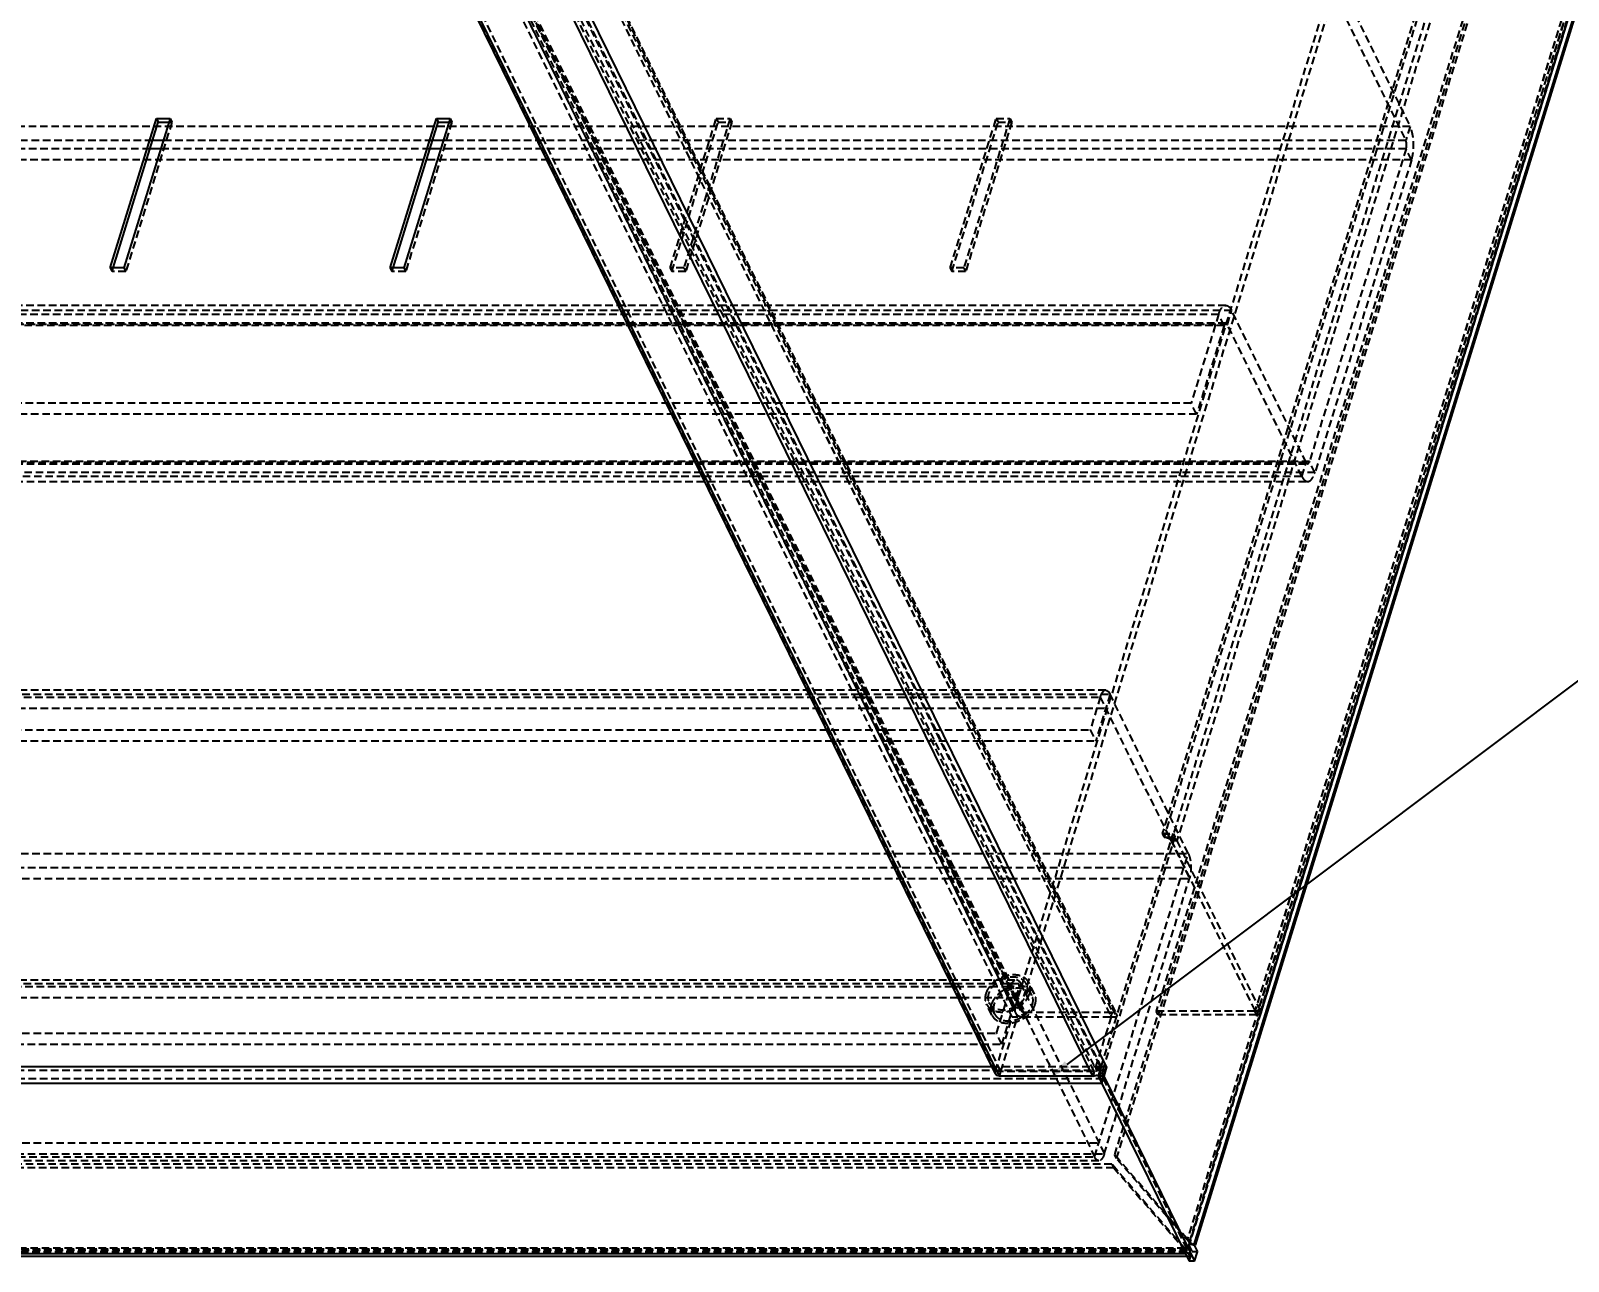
# Model space of a CAD drawing. Header units: millimetres. Extents: x 13106 to 40242, y 18888 to 28426.
# Drawn here: x 22815.9 to 23073.8, y 26783.6 to 26990.2 of the extents above; entities that cross this region are included whole.
import ezdxf
from ezdxf import colors
from ezdxf.entities.mleader import LeaderData, LeaderLine
from ezdxf.math import Vec2, Vec3

# ---------------------------------------------------------------- set-up
doc = ezdxf.new("R2010")
doc.units = ezdxf.units.MM
doc.linetypes.add('HIDDEN', pattern=[1.905, 1.27, -0.635])
doc.layers.add('02___PRT_ALL_AXES', color=7, linetype='Continuous')
doc.layers.add('DEFAULT_2', color=8, linetype='HIDDEN')

msp = doc.modelspace()

# ---------------------------------------------------------------- linework, layer by layer
at = {"color": 3, "linetype": 'Continuous'}
for p, q in [((22977.751, 26815.079), (22816.079, 27144.532)), ((22978.423, 26814.728), (22816.751, 27144.181)), ((22994.058, 26814.728), (22832.386, 27144.181)), ((22996.384, 26816.294), (22834.712, 27145.748)), ((23112.21, 27113.888), (23011.026, 26786.457)), ((23112.126, 27112.803), (23011.248, 26786.36)), ((22829.206, 26950.4), (22836.952, 26975.466)), ((22839.255, 26975.466), (22831.509, 26950.4)), ((22836.952, 26975.466), (22839.255, 26975.466)), ((22876.18, 26950.4), (22883.926, 26975.466)), ((22886.229, 26975.466), (22878.483, 26950.4)), ((22883.926, 26975.466), (22886.229, 26975.466)), ((22831.509, 26950.4), (22829.206, 26950.4)), ((22878.483, 26950.4), (22876.18, 26950.4)), ((22977.155, 26816.294), (22600.328, 26816.294)), ((22996.384, 26816.294), (22995.9, 26814.728)), ((22995.589, 26813.484), (22582.954, 26813.484)), ((22994.058, 26814.728), (22978.423, 26814.728)), ((22995.589, 26813.484), (23009.621, 26784.89)), ((22995.9, 26814.728), (23011.152, 26783.647)), ((23009.621, 26784.89), (22596.986, 26784.89)), ((23011.026, 26786.457), (23011.637, 26785.214)), ((23011.152, 26783.647), (23011.637, 26785.214)), ((23009.834, 26784.457), (22597.47, 26784.457))]:
    msp.add_line(p, q, dxfattribs=at)
at = {"color": 7, "linetype": 'Continuous'}
for p, q in [((22829.703, 26950.4), (22837.257, 26974.845)), ((22836.952, 26975.466), (22837.257, 26974.845)), ((22837.257, 26974.845), (22839.063, 26974.845)), ((22876.677, 26950.4), (22884.231, 26974.845)), ((22883.926, 26975.466), (22884.231, 26974.845)), ((22884.231, 26974.845), (22886.037, 26974.845)), ((22838.116, 26971.782), (22836.311, 26971.782)), ((22885.09, 26971.782), (22883.285, 26971.782)), ((22837.682, 26970.377), (22835.876, 26970.377)), ((22884.656, 26970.377), (22882.851, 26970.377)), ((22995.047, 26814.946), (22994.979, 26814.728)), ((22995.9, 26814.728), (22994.979, 26814.728)), ((22994.979, 26814.728), (22995.589, 26813.484)), ((23009.621, 26784.89), (23010.231, 26783.647)), ((23011.044, 26786.42), (23011.06, 26786.417)), ((23011.06, 26786.417), (23011.078, 26786.413)), ((23011.152, 26783.647), (23010.231, 26783.647))]:
    msp.add_line(p, q, dxfattribs=at)
at = {"color": 3, "linetype": 'Continuous'}
for centre, radius, start, end in [((22994.058, 26816.939), 2.212, 270.00908, 272.61019), ((22993.976, 26817.439), 2.72, 289.31377, 290.11292), ((22993.965, 26817.468), 2.751, 290.11648, 293.20105)]:
    msp.add_arc(centre, radius, start, end, dxfattribs=at)
for points, knots in [([(22996.384, 26816.294), (22996.294, 26816.001), (22995.917, 26815.439), (22995.363, 26815.074), (22995.049, 26814.94)], [0, 0, 0, 0, 0.4735304, 1, 1, 1, 1]), ([(22978.423, 26814.728), (22978.282, 26814.728), (22978.012, 26814.775), (22977.805, 26814.97), (22977.751, 26815.079)], [0, 0, 0, 0, 0.5363588, 1, 1, 1, 1]), ([(22994.876, 26814.872), (22994.817, 26814.851), (22994.584, 26814.779), (22994.34, 26814.738), (22994.159, 26814.73)], [0, 0, 0, 0, 0.2556831, 1, 1, 1, 1]), ([(23011.026, 26786.457), (23011.04, 26786.453), (23011.088, 26786.44), (23011.135, 26786.425), (23011.167, 26786.412)], [0, 0, 0, 0, 0.2917488, 1, 1, 1, 1]), ([(23011.248, 26786.36), (23011.246, 26786.355), (23011.224, 26786.351), (23011.191, 26786.355), (23011.132, 26786.367), (23011.088, 26786.38), (23011.062, 26786.388)], [0, 0, 0, 0, 0.0833077, 0.2734615, 0.579294, 1, 1, 1, 1]), ([(23011.167, 26786.412), (23011.189, 26786.403), (23011.212, 26786.392), (23011.25, 26786.369), (23011.248, 26786.36)], [0, 0, 0, 0, 0.7177589, 1, 1, 1, 1])]:
    msp.add_open_spline(points, degree=3, knots=knots, dxfattribs=at)
at = {"layer": '02___PRT_ALL_AXES', "color": 8, "linetype": 'HIDDEN'}
for p, q in [((22983.858, 26828.272), (22982.943, 26830.137)), ((22977.574, 26825.188), (22976.658, 26827.053))]:
    msp.add_line(p, q, dxfattribs=at)
for points, knots in [([(22982.943, 26830.137), (22982.824, 26830.379), (22982.456, 26830.83), (22981.651, 26831.241), (22980.681, 26831.382), (22979.636, 26831.253), (22978.609, 26830.868), (22977.439, 26830.101), (22976.772, 26829.227), (22976.577, 26828.595)], [0, 0, 0, 0, 0.1024543, 0.2131434, 0.3359286, 0.4695881, 0.609328, 0.7486574, 1, 1, 1, 1]), ([(22983.858, 26828.272), (22983.739, 26828.514), (22983.371, 26828.965), (22982.567, 26829.376), (22981.596, 26829.517), (22980.551, 26829.388), (22979.524, 26829.003), (22978.354, 26828.236), (22977.687, 26827.362), (22977.492, 26826.73)], [0, 0, 0, 0, 0.1024543, 0.2131434, 0.3359286, 0.4695881, 0.609328, 0.7486574, 1, 1, 1, 1]), ([(22983.024, 26828.595), (22983.104, 26828.854), (22983.184, 26829.384), (22983.054, 26829.909), (22982.943, 26830.137)], [0, 0, 0, 0, 0.5174075, 1, 1, 1, 1]), ([(22976.577, 26828.595), (22976.497, 26828.336), (22976.417, 26827.805), (22976.547, 26827.28), (22976.658, 26827.053)], [0, 0, 0, 0, 0.5174075, 1, 1, 1, 1]), ([(22976.658, 26827.053), (22976.777, 26826.811), (22977.145, 26826.36), (22977.95, 26825.949), (22978.92, 26825.808), (22979.965, 26825.937), (22980.993, 26826.322), (22982.162, 26827.089), (22982.829, 26827.963), (22983.024, 26828.595)], [0, 0, 0, 0, 0.1024543, 0.2131434, 0.3359286, 0.4695881, 0.609328, 0.7486574, 1, 1, 1, 1]), ([(22977.492, 26826.73), (22977.412, 26826.471), (22977.332, 26825.941), (22977.462, 26825.415), (22977.574, 26825.188)], [0, 0, 0, 0, 0.5174075, 1, 1, 1, 1]), ([(22977.574, 26825.188), (22977.692, 26824.946), (22978.06, 26824.495), (22978.865, 26824.084), (22979.835, 26823.943), (22980.88, 26824.072), (22981.908, 26824.457), (22983.077, 26825.224), (22983.744, 26826.098), (22983.939, 26826.73)], [0, 0, 0, 0, 0.1024543, 0.2131434, 0.3359286, 0.4695881, 0.609328, 0.7486574, 1, 1, 1, 1]), ([(22983.939, 26826.73), (22984.019, 26826.989), (22984.099, 26827.52), (22983.969, 26828.045), (22983.858, 26828.272)], [0, 0, 0, 0, 0.5174075, 1, 1, 1, 1])]:
    msp.add_open_spline(points, degree=3, knots=knots, dxfattribs=at)
at = {"layer": 'DEFAULT_2', "color": 8, "linetype": 'HIDDEN'}
for p, q in [((22980.553, 26824.676), (22818.881, 27154.129)), ((22819.975, 27154.453), (22981.037, 26826.242)), ((22820.92, 27154.012), (22981.982, 26825.802)), ((22821.251, 27153.73), (22981.959, 26826.242)), ((22820.022, 27153.571), (22981.084, 26825.361)), ((22821.575, 27153.669), (22982.638, 26825.459)), ((22836.056, 27152.886), (22997.118, 26824.676)), ((22836.066, 27152.88), (22997.129, 26824.663)), ((22836.298, 27153.669), (22997.36, 26825.459)), ((22836.964, 27153.321), (22998.026, 26825.111)), ((22836.988, 27152.873), (22998.05, 26824.663)), ((22977.727, 26815.53), (22816.055, 27144.984)), ((22978.649, 26815.519), (22816.977, 27144.973)), ((22978.648, 26815.53), (22816.981, 27144.974)), ((22978.665, 26815.511), (22816.993, 27144.964)), ((22981.474, 26824.676), (22824.3, 27144.964)), ((22825.221, 27144.964), (22982.395, 26824.676)), ((22994.3, 26815.511), (22832.628, 27144.964)), ((22833.408, 27144.269), (22994.47, 26816.059)), ((22833.791, 27145.748), (22995.768, 26815.673)), ((22834.329, 27144.269), (22995.391, 26816.059)), ((22981.037, 26826.242), (23078.348, 27141.14)), ((22981.959, 26826.242), (23079.269, 27141.14)), ((23111.289, 27113.888), (23010.105, 26786.457)), ((23111.171, 27113.099), (23010.292, 26786.655)), ((23110.189, 27111.699), (23009.974, 26787.402)), ((23110.494, 27111.078), (23010.279, 26786.78)), ((23082.46, 27103.775), (23005.725, 26855.461)), ((23082.765, 27103.154), (23006.03, 26854.839)), ((23083.991, 27102.532), (23007.256, 26854.217)), ((23084.912, 27102.532), (23008.177, 26854.217)), ((22998.057, 26800.88), (23089.558, 27096.978)), ((23081.444, 27073.938), (23004.709, 26825.623)), ((23098, 27073.938), (23021.265, 26825.623)), ((23098.015, 27073.953), (23021.281, 26825.631)), ((23098.936, 27073.953), (23022.201, 26825.639)), ((23081.749, 27073.316), (23005.014, 26825.002)), ((23098.305, 27073.316), (23021.57, 26825.002)), ((23098.971, 27073.651), (23022.236, 26825.336)), ((23034.798, 26999.618), (23047.304, 26974.132)), ((23034.071, 26997.268), (23046.578, 26971.782)), ((23047.304, 26974.132), (22674.275, 26974.132)), ((22839.56, 26974.845), (22831.814, 26949.778)), ((22839.063, 26974.845), (22839.56, 26974.845)), ((22839.255, 26975.466), (22839.56, 26974.845)), ((22886.534, 26974.845), (22878.788, 26949.778)), ((22886.037, 26974.845), (22886.534, 26974.845)), ((22886.229, 26975.466), (22886.534, 26974.845)), ((22923.154, 26950.4), (22930.9, 26975.466)), ((22923.459, 26949.778), (22931.205, 26974.845)), ((22933.203, 26975.466), (22925.457, 26950.4)), ((22933.508, 26974.845), (22925.762, 26949.778)), ((22930.9, 26975.466), (22933.203, 26975.466)), ((22930.9, 26975.466), (22931.205, 26974.845)), ((22931.205, 26974.845), (22933.508, 26974.845)), ((22933.203, 26975.466), (22933.508, 26974.845)), ((22970.128, 26950.4), (22977.874, 26975.466)), ((22970.433, 26949.778), (22978.179, 26974.845)), ((22980.177, 26975.466), (22972.431, 26950.4)), ((22980.482, 26974.845), (22972.736, 26949.778)), ((22977.874, 26975.466), (22980.177, 26975.466)), ((22977.874, 26975.466), (22978.179, 26974.845)), ((22978.179, 26974.845), (22980.482, 26974.845)), ((22980.177, 26975.466), (22980.482, 26974.845)), ((23047.304, 26974.132), (23046.578, 26971.782)), ((22836.311, 26971.782), (22791.142, 26971.782)), ((22883.285, 26971.782), (22838.116, 26971.782)), ((23046.578, 26971.782), (22885.09, 26971.782)), ((23047.556, 26968.512), (22674.527, 26968.512)), ((22835.876, 26970.377), (22790.708, 26970.377)), ((22882.851, 26970.377), (22837.682, 26970.377)), ((23046.641, 26970.377), (22884.656, 26970.377)), ((23046.641, 26970.377), (23030.423, 26917.894)), ((23047.556, 26968.512), (23031.338, 26916.029)), ((23047.556, 26968.512), (23046.641, 26970.377)), ((22829.206, 26950.4), (22829.511, 26949.778)), ((22829.511, 26949.778), (22829.703, 26950.4)), ((22831.509, 26950.4), (22831.814, 26949.778)), ((22876.18, 26950.4), (22876.485, 26949.778)), ((22876.485, 26949.778), (22876.677, 26950.4)), ((22878.483, 26950.4), (22878.788, 26949.778)), ((22925.457, 26950.4), (22923.154, 26950.4)), ((22923.154, 26950.4), (22923.459, 26949.778)), ((22925.457, 26950.4), (22925.762, 26949.778)), ((22972.431, 26950.4), (22970.128, 26950.4)), ((22970.128, 26950.4), (22970.433, 26949.778)), ((22972.431, 26950.4), (22972.736, 26949.778)), ((22831.814, 26949.778), (22829.511, 26949.778)), ((22878.788, 26949.778), (22876.485, 26949.778)), ((22925.762, 26949.778), (22923.459, 26949.778)), ((22972.736, 26949.778), (22970.433, 26949.778)), ((23015.18, 26942.572), (22642.151, 26942.572)), ((23016.401, 26944.085), (22643.371, 26944.085)), ((23017.369, 26943.218), (22644.339, 26943.218)), ((23015.18, 26942.572), (23010.581, 26927.688)), ((23016.096, 26940.707), (23015.18, 26942.572)), ((23016.643, 26940.868), (23017.369, 26943.218)), ((23029.876, 26917.732), (23017.369, 26943.218)), ((23016.096, 26940.707), (22643.066, 26940.707)), ((23016.401, 26941.085), (22643.371, 26941.085)), ((23016.643, 26940.868), (22643.613, 26940.868)), ((23016.096, 26940.707), (23011.496, 26925.824)), ((23029.149, 26915.382), (23016.643, 26940.868)), ((23010.581, 26927.688), (22637.551, 26927.688)), ((23011.496, 26925.824), (23010.581, 26927.688)), ((23011.496, 26925.824), (22638.467, 26925.824)), ((23029.876, 26917.732), (22656.846, 26917.732)), ((22657.088, 26917.516), (23030.118, 26917.516)), ((23030.423, 26917.894), (22657.393, 26917.894)), ((23029.149, 26915.382), (23029.876, 26917.732)), ((23031.338, 26916.029), (23030.423, 26917.894)), ((23029.149, 26915.382), (22656.12, 26915.382)), ((22657.088, 26914.516), (23030.118, 26914.516)), ((23031.338, 26916.029), (22658.308, 26916.029)), ((22622.301, 26878.339), (22995.331, 26878.339)), ((22996.246, 26879.474), (22623.216, 26879.474)), ((22623.943, 26878.824), (22996.972, 26878.824)), ((22995.331, 26878.339), (22993.636, 26872.855)), ((22996.972, 26878.824), (22994.552, 26870.991)), ((22995.331, 26878.339), (23010.278, 26847.88)), ((23010.089, 26852.095), (22996.972, 26878.824)), ((22623.216, 26876.474), (22996.246, 26876.474)), ((22620.607, 26872.855), (22993.636, 26872.855)), ((22993.636, 26872.855), (22994.552, 26870.991)), ((22621.522, 26870.991), (22994.552, 26870.991)), ((22995.463, 26816.294), (23007.567, 26855.461)), ((22995.768, 26815.673), (23007.872, 26854.839)), ((23005.725, 26855.461), (23007.567, 26855.461)), ((23005.725, 26855.461), (23006.03, 26854.839)), ((23006.03, 26854.839), (23007.872, 26854.839)), ((23007.567, 26855.461), (23007.872, 26854.839)), ((22637.059, 26852.095), (23010.089, 26852.095)), ((22994.355, 26801.178), (23010.089, 26852.095)), ((23008.141, 26854.285), (23007.238, 26854.251)), ((23008.177, 26854.217), (23007.256, 26854.217)), ((23007.256, 26854.217), (23021.28, 26825.639)), ((23008.177, 26854.217), (23022.201, 26825.639)), ((22636.333, 26849.745), (23009.363, 26849.745)), ((22637.248, 26847.88), (23010.278, 26847.88)), ((22995.996, 26801.664), (23010.278, 26847.88)), ((22607.293, 26829.773), (22980.323, 26829.773)), ((22608.208, 26830.908), (22981.238, 26830.908)), ((22608.934, 26830.258), (22981.964, 26830.258)), ((22977.902, 26821.939), (22980.323, 26829.773)), ((22981.238, 26827.908), (22980.323, 26829.773)), ((22981.238, 26827.908), (22981.964, 26830.258)), ((22981.964, 26830.258), (22995.996, 26801.664)), ((22984.307, 26828.492), (22983.391, 26830.357)), ((22608.208, 26827.908), (22981.238, 26827.908)), ((22977.125, 26824.968), (22976.21, 26826.833)), ((22978.817, 26820.074), (22981.238, 26827.908)), ((22981.037, 26826.242), (22981.959, 26826.242)), ((22981.238, 26827.908), (22994.355, 26801.178)), ((22977.727, 26815.53), (22980.553, 26824.676)), ((22978.648, 26815.53), (22981.474, 26824.676)), ((22980.553, 26824.676), (22981.474, 26824.676)), ((22982.395, 26824.676), (22982.638, 26825.459)), ((22982.395, 26824.676), (22997.118, 26824.676)), ((22982.638, 26825.459), (22997.36, 26825.459)), ((22997.129, 26824.663), (22994.47, 26816.059)), ((22997.118, 26824.676), (22997.36, 26825.459)), ((22997.129, 26824.663), (22998.05, 26824.663)), ((22997.752, 26801.502), (23005.014, 26825.002)), ((23021.265, 26825.623), (23004.709, 26825.623)), ((23005.014, 26825.002), (23004.709, 26825.623)), ((23021.57, 26825.002), (23005.014, 26825.002)), ((23021.57, 26825.002), (23021.265, 26825.623)), ((23022.201, 26825.639), (23021.28, 26825.639)), ((22604.872, 26821.939), (22977.902, 26821.939)), ((22978.817, 26820.074), (22977.902, 26821.939)), ((22605.788, 26820.074), (22978.817, 26820.074)), ((22995.463, 26816.294), (22977.155, 26816.294)), ((22994.47, 26816.059), (22995.391, 26816.059)), ((22995.463, 26816.294), (22995.047, 26814.946)), ((22996.384, 26816.294), (22995.463, 26816.294)), ((22995.768, 26815.673), (22583.133, 26815.673)), ((22995.831, 26814.268), (22583.196, 26814.268)), ((22977.727, 26815.53), (22978.648, 26815.53)), ((22978.423, 26814.728), (22978.665, 26815.511)), ((22994.3, 26815.511), (22978.665, 26815.511)), ((22994.058, 26814.728), (22994.3, 26815.511)), ((22994.159, 26814.73), (22994.35, 26815.512)), ((22995.589, 26813.484), (22995.831, 26814.268)), ((22995.831, 26814.268), (23010.392, 26784.597)), ((22622.051, 26803.528), (22995.081, 26803.528)), ((22621.325, 26801.178), (22994.355, 26801.178)), ((22995.081, 26800.528), (22622.051, 26800.528)), ((22622.966, 26801.664), (22995.996, 26801.664)), ((23009.974, 26787.402), (22997.752, 26801.502)), ((22998.057, 26800.88), (22997.752, 26801.502)), ((23010.279, 26786.78), (22998.057, 26800.88)), ((22997.267, 26799.935), (22619.632, 26799.935)), ((22997.573, 26799.314), (22619.938, 26799.314)), ((23009.489, 26785.835), (22997.267, 26799.935)), ((22997.267, 26799.935), (22997.573, 26799.314)), ((22997.573, 26799.314), (23009.794, 26785.214)), ((23010.279, 26786.78), (23009.974, 26787.402)), ((23009.984, 26787.384), (23009.974, 26787.402)), ((23009.863, 26785.674), (22597.228, 26785.674)), ((23009.904, 26785.457), (22597.47, 26785.457)), ((23009.489, 26785.835), (22597.775, 26785.835)), ((23009.794, 26785.214), (22599.001, 26785.214)), ((23009.621, 26784.89), (23009.863, 26785.674)), ((23010.006, 26787.349), (23009.984, 26787.384)), ((23010.025, 26787.319), (23010.006, 26787.349)), ((23010.36, 26786.729), (23010.006, 26787.349)), ((23011.026, 26786.457), (23010.105, 26786.457)), ((23010.105, 26786.457), (23010.716, 26785.214)), ((23010.231, 26783.647), (23010.716, 26785.214)), ((23011.637, 26785.214), (23010.716, 26785.214)), ((23010.105, 26784.457), (23009.834, 26784.457))]:
    msp.add_line(p, q, dxfattribs=at)
for points in [[(23011.078, 26786.413), (23011.078, 26786.412), (23011.045, 26786.425), (23010.963, 26786.462), (23010.84, 26786.528), (23010.686, 26786.627), (23010.513, 26786.76), (23010.334, 26786.926), (23010.161, 26787.124), (23010.025, 26787.319)], [(23010.662, 26786.457), (23010.694, 26786.457), (23010.864, 26786.448), (23010.987, 26786.432), (23011.044, 26786.42)]]:
    msp.add_lwpolyline(points, dxfattribs=at)
for centre, radius, start, end in [((23006.71, 26853.949), 0.608, 26.16763, 29.76604), ((23007.085, 26853.681), 1.217, 26.16763, 29.76604), ((22994.3, 26816.617), 1.106, 270.00908, 272.61019), ((23012.842, 26790.723), 4.702, 236.96763, 237.22054), ((23012.829, 26790.703), 4.679, 237.22063, 237.36516), ((23012.798, 26790.654), 4.621, 237.36376, 238.15672), ((23011.904, 26788.889), 2.64, 246.74381, 248.27706), ((23011.731, 26788.45), 2.169, 248.24233, 250.64292), ((23011.57, 26787.995), 1.686, 250.66105, 252.4655)]:
    msp.add_arc(centre, radius, start, end, dxfattribs=at)
for major_axis, end_param in [((-0.735, 0.996), -2.5587283), ((-1.47, 1.992), -3.6059259)]:
    msp.add_ellipse((23009.184, 26786.457), major_axis=major_axis, ratio=0.1195161, start_param=-4.1295247, end_param=end_param, dxfattribs=at)
for points, knots in [([(23047.556, 26968.512), (23047.696, 26968.963), (23047.877, 26969.944), (23047.922, 26971.438), (23047.754, 26972.868), (23047.488, 26973.757), (23047.304, 26974.132)], [0, 0, 0, 0, 0.2474032, 0.5193384, 0.7809941, 1, 1, 1, 1]), ([(23046.641, 26970.377), (23046.714, 26970.613), (23046.745, 26970.993), (23046.691, 26971.466), (23046.624, 26971.688), (23046.578, 26971.782)], [0, 0, 0, 0, 0.5184846, 0.780605, 1, 1, 1, 1]), ([(23015.18, 26942.572), (23015.248, 26942.789), (23015.393, 26943.18), (23015.681, 26943.668), (23016.01, 26943.996), (23016.28, 26944.085), (23016.401, 26944.085)], [0, 0, 0, 0, 0.3326928, 0.6070931, 0.8236235, 1, 1, 1, 1]), ([(23016.401, 26944.085), (23016.489, 26944.085), (23016.68, 26944.041), (23016.938, 26943.859), (23017.175, 26943.578), (23017.306, 26943.347), (23017.369, 26943.218)], [0, 0, 0, 0, 0.1954528, 0.4178854, 0.6841352, 1, 1, 1, 1]), ([(23016.096, 26940.707), (23016.112, 26940.761), (23016.15, 26940.859), (23016.232, 26941.004), (23016.335, 26941.085), (23016.401, 26941.085)], [0, 0, 0, 0, 0.3358371, 0.6132414, 1, 1, 1, 1]), ([(23016.401, 26941.085), (23016.423, 26941.085), (23016.535, 26941.058), (23016.603, 26940.949), (23016.643, 26940.868)], [0, 0, 0, 0, 0.1980747, 1, 1, 1, 1]), ([(23029.876, 26917.732), (23029.891, 26917.7), (23029.943, 26917.606), (23030.043, 26917.516), (23030.118, 26917.516)], [0, 0, 0, 0, 0.3232615, 1, 1, 1, 1]), ([(23030.118, 26917.516), (23030.183, 26917.516), (23030.287, 26917.597), (23030.368, 26917.742), (23030.406, 26917.84), (23030.423, 26917.894)], [0, 0, 0, 0, 0.3868705, 0.6639992, 1, 1, 1, 1]), ([(23029.149, 26915.382), (23029.212, 26915.254), (23029.344, 26915.023), (23029.58, 26914.742), (23029.838, 26914.56), (23030.029, 26914.516), (23030.118, 26914.516)], [0, 0, 0, 0, 0.3158648, 0.5821146, 0.8045472, 1, 1, 1, 1]), ([(23030.118, 26914.516), (23030.238, 26914.516), (23030.508, 26914.605), (23030.838, 26914.933), (23031.125, 26915.421), (23031.271, 26915.812), (23031.338, 26916.029)], [0, 0, 0, 0, 0.1763765, 0.3929069, 0.6673072, 1, 1, 1, 1]), ([(22995.331, 26878.339), (22995.381, 26878.502), (22995.491, 26878.795), (22995.706, 26879.161), (22995.953, 26879.407), (22996.156, 26879.474), (22996.246, 26879.474)], [0, 0, 0, 0, 0.3326352, 0.6071132, 0.8236103, 1, 1, 1, 1]), ([(22996.246, 26879.474), (22996.312, 26879.474), (22996.456, 26879.441), (22996.649, 26879.305), (22996.827, 26879.093), (22996.925, 26878.92), (22996.972, 26878.824)], [0, 0, 0, 0, 0.1954233, 0.4178589, 0.6842395, 1, 1, 1, 1]), ([(23005.725, 26855.461), (23005.968, 26855.461), (23006.463, 26855.396), (23007.155, 26855.151), (23007.741, 26854.786), (23008.042, 26854.458), (23008.141, 26854.285)], [0, 0, 0, 0, 0.2622127, 0.5322652, 0.7848049, 1, 1, 1, 1]), ([(23006.03, 26854.839), (23006.275, 26854.839), (23006.643, 26854.747), (23007.038, 26854.502), (23007.188, 26854.338), (23007.238, 26854.251)], [0, 0, 0, 0, 0.5307444, 0.7841052, 1, 1, 1, 1]), ([(23010.089, 26852.095), (23010.227, 26851.813), (23010.426, 26851.147), (23010.552, 26850.074), (23010.518, 26848.954), (23010.383, 26848.218), (23010.278, 26847.88)], [0, 0, 0, 0, 0.2190181, 0.4806612, 0.7525838, 1, 1, 1, 1]), ([(22983.485, 26828.595), (22983.504, 26828.696), (22983.534, 26828.849), (22983.568, 26829.026), (22983.586, 26829.115), (22983.595, 26829.165), (22983.605, 26829.204), (22983.6, 26829.24), (22983.599, 26829.289), (22983.595, 26829.374), (22983.589, 26829.496), (22983.583, 26829.618), (22983.58, 26829.704), (22983.577, 26829.752), (22983.578, 26829.79), (22983.564, 26829.822), (22983.551, 26829.868), (22983.526, 26829.946), (22983.491, 26830.059), (22983.455, 26830.171), (22983.43, 26830.25), (22983.415, 26830.295), (22983.408, 26830.33), (22983.385, 26830.359), (22983.36, 26830.399), (22983.313, 26830.469), (22983.248, 26830.57), (22983.182, 26830.67), (22983.137, 26830.74), (22983.109, 26830.78), (22983.093, 26830.812), (22983.063, 26830.834), (22983.027, 26830.867), (22982.963, 26830.923), (22982.873, 26831.005), (22982.782, 26831.085), (22982.719, 26831.142), (22982.681, 26831.174), (22982.657, 26831.2), (22982.62, 26831.216), (22982.576, 26831.241), (22982.496, 26831.283), (22982.383, 26831.343), (22982.269, 26831.403), (22982.19, 26831.446), (22982.144, 26831.469), (22982.112, 26831.49), (22982.07, 26831.498), (22982.018, 26831.514), (22981.926, 26831.54), (22981.794, 26831.577), (22981.662, 26831.614), (22981.57, 26831.641), (22981.517, 26831.655), (22981.479, 26831.668), (22981.433, 26831.67), (22981.375, 26831.676), (22981.271, 26831.684), (22981.123, 26831.697), (22980.976, 26831.711), (22980.857, 26831.719), (22980.77, 26831.733), (22980.677, 26831.72), (22980.555, 26831.711), (22980.402, 26831.698), (22980.249, 26831.687), (22980.126, 26831.675), (22980.035, 26831.673), (22979.942, 26831.645), (22979.818, 26831.618), (22979.663, 26831.58), (22979.508, 26831.544), (22979.385, 26831.513), (22979.291, 26831.496), (22979.202, 26831.455), (22979.081, 26831.409), (22978.93, 26831.348), (22978.779, 26831.289), (22978.659, 26831.24), (22978.567, 26831.209), (22978.483, 26831.154), (22978.367, 26831.09), (22978.224, 26831.007), (22978.08, 26830.926), (22977.967, 26830.859), (22977.877, 26830.813), (22977.806, 26830.751), (22977.704, 26830.673), (22977.579, 26830.574), (22977.453, 26830.476), (22977.354, 26830.396), (22977.274, 26830.34), (22977.215, 26830.27), (22977.129, 26830.181), (22977.025, 26830.068), (22976.918, 26829.956), (22976.836, 26829.866), (22976.767, 26829.801), (22976.724, 26829.725), (22976.657, 26829.629), (22976.576, 26829.507), (22976.495, 26829.385), (22976.437, 26829.3), (22976.405, 26829.251), (22976.378, 26829.215), (22976.364, 26829.175), (22976.342, 26829.124), (22976.304, 26829.034), (22976.226, 26828.853), (22976.16, 26828.698), (22976.116, 26828.595)], [0, 0, 0, 0, 0.03125, 0.046875, 0.0546875, 0.0585938, 0.0625, 0.0664062, 0.0703125, 0.078125, 0.09375, 0.109375, 0.1171875, 0.1210938, 0.125, 0.1289062, 0.1328125, 0.140625, 0.15625, 0.171875, 0.1796875, 0.1835938, 0.1875, 0.1914062, 0.1953125, 0.203125, 0.21875, 0.234375, 0.2421875, 0.2460938, 0.25, 0.2539062, 0.2578125, 0.265625, 0.28125, 0.296875, 0.3046875, 0.3085938, 0.3125, 0.3164062, 0.3203125, 0.328125, 0.34375, 0.359375, 0.3671875, 0.3710938, 0.375, 0.3789062, 0.3828125, 0.390625, 0.40625, 0.421875, 0.4296875, 0.4335938, 0.4375, 0.4414062, 0.4453125, 0.453125, 0.46875, 0.484375, 0.4921875, 0.5, 0.5078125, 0.515625, 0.53125, 0.546875, 0.5546875, 0.5625, 0.5703125, 0.578125, 0.59375, 0.609375, 0.6171875, 0.625, 0.6328125, 0.640625, 0.65625, 0.671875, 0.6796875, 0.6875, 0.6953125, 0.703125, 0.71875, 0.734375, 0.7421875, 0.75, 0.7578125, 0.765625, 0.78125, 0.796875, 0.8046875, 0.8125, 0.8203125, 0.828125, 0.84375, 0.859375, 0.8671875, 0.875, 0.8828125, 0.890625, 0.90625, 0.921875, 0.9296875, 0.9335938, 0.9375, 0.9414062, 0.9453125, 0.953125, 0.96875, 1, 1, 1, 1]), ([(22984.4, 26826.73), (22984.42, 26826.831), (22984.449, 26826.984), (22984.483, 26827.161), (22984.501, 26827.25), (22984.51, 26827.301), (22984.52, 26827.339), (22984.515, 26827.375), (22984.514, 26827.424), (22984.51, 26827.509), (22984.505, 26827.631), (22984.498, 26827.753), (22984.495, 26827.839), (22984.492, 26827.887), (22984.493, 26827.925), (22984.48, 26827.958), (22984.466, 26828.003), (22984.441, 26828.081), (22984.406, 26828.194), (22984.37, 26828.306), (22984.345, 26828.385), (22984.33, 26828.43), (22984.323, 26828.465), (22984.3, 26828.494), (22984.275, 26828.534), (22984.228, 26828.604), (22984.163, 26828.705), (22984.097, 26828.805), (22984.052, 26828.876), (22984.025, 26828.915), (22984.008, 26828.947), (22983.978, 26828.969), (22983.942, 26829.002), (22983.878, 26829.059), (22983.788, 26829.14), (22983.697, 26829.22), (22983.634, 26829.277), (22983.597, 26829.309), (22983.572, 26829.336), (22983.535, 26829.351), (22983.491, 26829.376), (22983.411, 26829.418), (22983.298, 26829.478), (22983.184, 26829.538), (22983.105, 26829.581), (22983.059, 26829.604), (22983.027, 26829.625), (22982.985, 26829.633), (22982.933, 26829.649), (22982.841, 26829.675), (22982.709, 26829.712), (22982.577, 26829.749), (22982.485, 26829.776), (22982.432, 26829.79), (22982.394, 26829.804), (22982.348, 26829.805), (22982.29, 26829.811), (22982.186, 26829.819), (22982.039, 26829.832), (22981.891, 26829.846), (22981.772, 26829.854), (22981.685, 26829.868), (22981.592, 26829.855), (22981.47, 26829.847), (22981.317, 26829.833), (22981.164, 26829.822), (22981.042, 26829.81), (22980.95, 26829.808), (22980.857, 26829.78), (22980.733, 26829.753), (22980.578, 26829.715), (22980.424, 26829.679), (22980.3, 26829.648), (22980.206, 26829.631), (22980.117, 26829.59), (22979.996, 26829.544), (22979.845, 26829.483), (22979.694, 26829.424), (22979.574, 26829.375), (22979.482, 26829.344), (22979.398, 26829.29), (22979.282, 26829.225), (22979.14, 26829.142), (22978.995, 26829.061), (22978.882, 26828.994), (22978.792, 26828.948), (22978.721, 26828.886), (22978.619, 26828.808), (22978.494, 26828.709), (22978.368, 26828.611), (22978.269, 26828.532), (22978.189, 26828.475), (22978.13, 26828.405), (22978.045, 26828.316), (22977.94, 26828.203), (22977.833, 26828.092), (22977.751, 26828.001), (22977.682, 26827.936), (22977.639, 26827.861), (22977.572, 26827.764), (22977.491, 26827.642), (22977.41, 26827.52), (22977.352, 26827.435), (22977.321, 26827.386), (22977.293, 26827.35), (22977.28, 26827.311), (22977.257, 26827.259), (22977.219, 26827.169), (22977.141, 26826.988), (22977.075, 26826.833), (22977.031, 26826.73)], [0, 0, 0, 0, 0.03125, 0.046875, 0.0546875, 0.0585938, 0.0625, 0.0664062, 0.0703125, 0.078125, 0.09375, 0.109375, 0.1171875, 0.1210938, 0.125, 0.1289062, 0.1328125, 0.140625, 0.15625, 0.171875, 0.1796875, 0.1835938, 0.1875, 0.1914062, 0.1953125, 0.203125, 0.21875, 0.234375, 0.2421875, 0.2460938, 0.25, 0.2539062, 0.2578125, 0.265625, 0.28125, 0.296875, 0.3046875, 0.3085938, 0.3125, 0.3164062, 0.3203125, 0.328125, 0.34375, 0.359375, 0.3671875, 0.3710938, 0.375, 0.3789062, 0.3828125, 0.390625, 0.40625, 0.421875, 0.4296875, 0.4335938, 0.4375, 0.4414062, 0.4453125, 0.453125, 0.46875, 0.484375, 0.4921875, 0.5, 0.5078125, 0.515625, 0.53125, 0.546875, 0.5546875, 0.5625, 0.5703125, 0.578125, 0.59375, 0.609375, 0.6171875, 0.625, 0.6328125, 0.640625, 0.65625, 0.671875, 0.6796875, 0.6875, 0.6953125, 0.703125, 0.71875, 0.734375, 0.7421875, 0.75, 0.7578125, 0.765625, 0.78125, 0.796875, 0.8046875, 0.8125, 0.8203125, 0.828125, 0.84375, 0.859375, 0.8671875, 0.875, 0.8828125, 0.890625, 0.90625, 0.921875, 0.9296875, 0.9335938, 0.9375, 0.9414062, 0.9453125, 0.953125, 0.96875, 1, 1, 1, 1]), ([(22980.323, 26829.773), (22980.373, 26829.935), (22980.484, 26830.228), (22980.699, 26830.595), (22980.947, 26830.843), (22981.15, 26830.909), (22981.24, 26830.908)], [0, 0, 0, 0, 0.3310785, 0.6067875, 0.8237557, 1, 1, 1, 1]), ([(22981.24, 26830.908), (22981.307, 26830.908), (22981.493, 26830.862), (22981.755, 26830.63), (22981.897, 26830.395), (22981.964, 26830.258)], [0, 0, 0, 0, 0.1961845, 0.5470633, 1, 1, 1, 1]), ([(22976.116, 26828.595), (22976.097, 26828.493), (22976.067, 26828.341), (22976.033, 26828.164), (22976.015, 26828.075), (22976.006, 26828.024), (22975.996, 26827.986), (22976.001, 26827.95), (22976.002, 26827.901), (22976.007, 26827.816), (22976.012, 26827.694), (22976.018, 26827.572), (22976.021, 26827.486), (22976.024, 26827.438), (22976.023, 26827.4), (22976.037, 26827.367), (22976.05, 26827.322), (22976.075, 26827.243), (22976.11, 26827.131), (22976.147, 26827.019), (22976.171, 26826.94), (22976.186, 26826.895), (22976.193, 26826.86), (22976.216, 26826.831), (22976.242, 26826.791), (22976.288, 26826.721), (22976.353, 26826.62), (22976.419, 26826.52), (22976.465, 26826.449), (22976.492, 26826.41), (22976.509, 26826.378), (22976.539, 26826.355), (22976.574, 26826.322), (22976.638, 26826.266), (22976.728, 26826.185), (22976.82, 26826.105), (22976.883, 26826.047), (22976.92, 26826.016), (22976.944, 26825.989), (22976.981, 26825.974), (22977.026, 26825.949), (22977.105, 26825.907), (22977.218, 26825.847), (22977.332, 26825.787), (22977.411, 26825.744), (22977.457, 26825.721), (22977.489, 26825.7), (22977.531, 26825.692), (22977.583, 26825.676), (22977.675, 26825.65), (22977.807, 26825.613), (22977.939, 26825.576), (22978.031, 26825.549), (22978.084, 26825.535), (22978.122, 26825.521), (22978.168, 26825.52), (22978.226, 26825.514), (22978.33, 26825.506), (22978.478, 26825.493), (22978.625, 26825.479), (22978.744, 26825.47), (22978.831, 26825.457), (22978.924, 26825.47), (22979.046, 26825.478), (22979.199, 26825.492), (22979.352, 26825.503), (22979.475, 26825.515), (22979.566, 26825.517), (22979.659, 26825.544), (22979.783, 26825.572), (22979.938, 26825.61), (22980.093, 26825.646), (22980.216, 26825.677), (22980.31, 26825.694), (22980.4, 26825.735), (22980.52, 26825.781), (22980.671, 26825.842), (22980.822, 26825.901), (22980.942, 26825.95), (22981.034, 26825.981), (22981.119, 26826.035), (22981.234, 26826.099), (22981.377, 26826.183), (22981.521, 26826.264), (22981.634, 26826.331), (22981.724, 26826.376), (22981.796, 26826.439), (22981.897, 26826.517), (22982.022, 26826.616), (22982.148, 26826.714), (22982.247, 26826.793), (22982.327, 26826.849), (22982.386, 26826.92), (22982.472, 26827.009), (22982.576, 26827.122), (22982.683, 26827.233), (22982.765, 26827.324), (22982.834, 26827.389), (22982.878, 26827.464), (22982.944, 26827.561), (22983.025, 26827.683), (22983.106, 26827.805), (22983.164, 26827.89), (22983.196, 26827.939), (22983.223, 26827.975), (22983.237, 26828.014), (22983.26, 26828.066), (22983.298, 26828.156), (22983.375, 26828.337), (22983.441, 26828.492), (22983.485, 26828.595)], [0, 0, 0, 0, 0.03125, 0.046875, 0.0546875, 0.0585938, 0.0625, 0.0664062, 0.0703125, 0.078125, 0.09375, 0.109375, 0.1171875, 0.1210938, 0.125, 0.1289062, 0.1328125, 0.140625, 0.15625, 0.171875, 0.1796875, 0.1835938, 0.1875, 0.1914062, 0.1953125, 0.203125, 0.21875, 0.234375, 0.2421875, 0.2460938, 0.25, 0.2539062, 0.2578125, 0.265625, 0.28125, 0.296875, 0.3046875, 0.3085938, 0.3125, 0.3164062, 0.3203125, 0.328125, 0.34375, 0.359375, 0.3671875, 0.3710938, 0.375, 0.3789062, 0.3828125, 0.390625, 0.40625, 0.421875, 0.4296875, 0.4335938, 0.4375, 0.4414062, 0.4453125, 0.453125, 0.46875, 0.484375, 0.4921875, 0.5, 0.5078125, 0.515625, 0.53125, 0.546875, 0.5546875, 0.5625, 0.5703125, 0.578125, 0.59375, 0.609375, 0.6171875, 0.625, 0.6328125, 0.640625, 0.65625, 0.671875, 0.6796875, 0.6875, 0.6953125, 0.703125, 0.71875, 0.734375, 0.7421875, 0.75, 0.7578125, 0.765625, 0.78125, 0.796875, 0.8046875, 0.8125, 0.8203125, 0.828125, 0.84375, 0.859375, 0.8671875, 0.875, 0.8828125, 0.890625, 0.90625, 0.921875, 0.9296875, 0.9335938, 0.9375, 0.9414062, 0.9453125, 0.953125, 0.96875, 1, 1, 1, 1]), ([(22977.031, 26826.73), (22977.012, 26826.629), (22976.982, 26826.476), (22976.948, 26826.299), (22976.93, 26826.21), (22976.922, 26826.16), (22976.911, 26826.121), (22976.916, 26826.085), (22976.917, 26826.036), (22976.922, 26825.951), (22976.927, 26825.829), (22976.933, 26825.707), (22976.936, 26825.621), (22976.939, 26825.573), (22976.938, 26825.535), (22976.952, 26825.503), (22976.965, 26825.457), (22976.991, 26825.379), (22977.026, 26825.266), (22977.062, 26825.154), (22977.086, 26825.075), (22977.101, 26825.03), (22977.109, 26824.995), (22977.132, 26824.966), (22977.157, 26824.926), (22977.203, 26824.856), (22977.268, 26824.755), (22977.334, 26824.655), (22977.38, 26824.584), (22977.407, 26824.545), (22977.424, 26824.513), (22977.454, 26824.491), (22977.489, 26824.458), (22977.553, 26824.401), (22977.644, 26824.32), (22977.735, 26824.24), (22977.798, 26824.183), (22977.835, 26824.151), (22977.86, 26824.125), (22977.896, 26824.109), (22977.941, 26824.084), (22978.021, 26824.042), (22978.134, 26823.982), (22978.247, 26823.922), (22978.326, 26823.879), (22978.372, 26823.856), (22978.404, 26823.835), (22978.446, 26823.827), (22978.498, 26823.811), (22978.591, 26823.785), (22978.722, 26823.748), (22978.854, 26823.711), (22978.946, 26823.684), (22978.999, 26823.67), (22979.037, 26823.656), (22979.083, 26823.655), (22979.142, 26823.649), (22979.245, 26823.641), (22979.393, 26823.628), (22979.54, 26823.614), (22979.659, 26823.606), (22979.747, 26823.592), (22979.839, 26823.605), (22979.961, 26823.613), (22980.115, 26823.627), (22980.267, 26823.638), (22980.39, 26823.65), (22980.481, 26823.652), (22980.574, 26823.68), (22980.698, 26823.707), (22980.853, 26823.745), (22981.008, 26823.781), (22981.131, 26823.812), (22981.225, 26823.829), (22981.315, 26823.87), (22981.436, 26823.916), (22981.586, 26823.977), (22981.737, 26824.036), (22981.857, 26824.085), (22981.949, 26824.116), (22982.034, 26824.171), (22982.149, 26824.235), (22982.292, 26824.318), (22982.436, 26824.399), (22982.549, 26824.466), (22982.639, 26824.512), (22982.711, 26824.574), (22982.812, 26824.652), (22982.937, 26824.751), (22983.063, 26824.849), (22983.162, 26824.929), (22983.242, 26824.985), (22983.301, 26825.055), (22983.387, 26825.144), (22983.491, 26825.257), (22983.598, 26825.368), (22983.681, 26825.459), (22983.749, 26825.524), (22983.793, 26825.599), (22983.86, 26825.696), (22983.94, 26825.818), (22984.022, 26825.94), (22984.079, 26826.025), (22984.111, 26826.074), (22984.138, 26826.11), (22984.152, 26826.15), (22984.175, 26826.201), (22984.213, 26826.291), (22984.29, 26826.472), (22984.356, 26826.627), (22984.4, 26826.73)], [0, 0, 0, 0, 0.03125, 0.046875, 0.0546875, 0.0585938, 0.0625, 0.0664062, 0.0703125, 0.078125, 0.09375, 0.109375, 0.1171875, 0.1210938, 0.125, 0.1289062, 0.1328125, 0.140625, 0.15625, 0.171875, 0.1796875, 0.1835938, 0.1875, 0.1914062, 0.1953125, 0.203125, 0.21875, 0.234375, 0.2421875, 0.2460938, 0.25, 0.2539062, 0.2578125, 0.265625, 0.28125, 0.296875, 0.3046875, 0.3085938, 0.3125, 0.3164062, 0.3203125, 0.328125, 0.34375, 0.359375, 0.3671875, 0.3710938, 0.375, 0.3789062, 0.3828125, 0.390625, 0.40625, 0.421875, 0.4296875, 0.4335938, 0.4375, 0.4414062, 0.4453125, 0.453125, 0.46875, 0.484375, 0.4921875, 0.5, 0.5078125, 0.515625, 0.53125, 0.546875, 0.5546875, 0.5625, 0.5703125, 0.578125, 0.59375, 0.609375, 0.6171875, 0.625, 0.6328125, 0.640625, 0.65625, 0.671875, 0.6796875, 0.6875, 0.6953125, 0.703125, 0.71875, 0.734375, 0.7421875, 0.75, 0.7578125, 0.765625, 0.78125, 0.796875, 0.8046875, 0.8125, 0.8203125, 0.828125, 0.84375, 0.859375, 0.8671875, 0.875, 0.8828125, 0.890625, 0.90625, 0.921875, 0.9296875, 0.9335938, 0.9375, 0.9414062, 0.9453125, 0.953125, 0.96875, 1, 1, 1, 1]), ([(22981.037, 26826.242), (22980.992, 26826.094), (22980.946, 26825.791), (22981.021, 26825.491), (22981.084, 26825.361)], [0, 0, 0, 0, 0.5174311, 1, 1, 1, 1]), ([(22981.959, 26826.242), (22981.936, 26826.168), (22981.913, 26826.017), (22981.95, 26825.867), (22981.982, 26825.802)], [0, 0, 0, 0, 0.5174311, 1, 1, 1, 1]), ([(22981.237, 26825.133), (22981.26, 26825.105), (22981.364, 26824.997), (22981.489, 26824.91), (22981.59, 26824.858)], [0, 0, 0, 0, 0.2437303, 1, 1, 1, 1]), ([(22981.59, 26824.858), (22981.648, 26824.828), (22981.902, 26824.717), (22982.184, 26824.676), (22982.395, 26824.676)], [0, 0, 0, 0, 0.2361971, 1, 1, 1, 1]), ([(22981.982, 26825.802), (22982.034, 26825.695), (22982.236, 26825.506), (22982.5, 26825.459), (22982.638, 26825.459)], [0, 0, 0, 0, 0.4636602, 1, 1, 1, 1]), ([(22997.118, 26824.676), (22997.12, 26824.676), (22997.123, 26824.675), (22997.127, 26824.674), (22997.128, 26824.673)], [0, 0, 0, 0, 0.528768, 1, 1, 1, 1]), ([(22997.128, 26824.673), (22997.128, 26824.672), (22997.129, 26824.669), (22997.127, 26824.667), (22997.126, 26824.666)], [0, 0, 0, 0, 0.382198, 1, 1, 1, 1]), ([(22997.36, 26825.459), (22997.5, 26825.459), (22997.768, 26825.412), (22997.973, 26825.219), (22998.026, 26825.111)], [0, 0, 0, 0, 0.536343, 1, 1, 1, 1]), ([(22998.026, 26825.111), (22998.058, 26825.045), (22998.096, 26824.893), (22998.073, 26824.739), (22998.05, 26824.663)], [0, 0, 0, 0, 0.4825863, 1, 1, 1, 1]), ([(23021.28, 26825.639), (23021.281, 26825.638), (23021.281, 26825.636), (23021.281, 26825.634), (23021.281, 26825.633)], [0, 0, 0, 0, 0.519393, 1, 1, 1, 1]), ([(23022.236, 26825.336), (23022.221, 26825.285), (23022.159, 26825.184), (23022.004, 26825.078), (23021.801, 26825.014), (23021.65, 26825.002), (23021.57, 26825.002)], [0, 0, 0, 0, 0.202228, 0.4300771, 0.6961975, 1, 1, 1, 1]), ([(23022.201, 26825.639), (23022.214, 26825.614), (23022.253, 26825.518), (23022.258, 26825.407), (23022.236, 26825.336)], [0, 0, 0, 0, 0.2739848, 1, 1, 1, 1]), ([(22995.463, 26816.294), (22995.396, 26816.077), (22995.063, 26815.69), (22994.595, 26815.523), (22994.35, 26815.512)], [0, 0, 0, 0, 0.4812525, 1, 1, 1, 1]), ([(22995.463, 26816.294), (22995.435, 26816.203), (22995.333, 26815.802), (22995.296, 26815.385), (22995.295, 26815.065)], [0, 0, 0, 0, 0.2291877, 1, 1, 1, 1]), ([(22977.751, 26815.079), (22977.718, 26815.146), (22977.68, 26815.299), (22977.704, 26815.455), (22977.727, 26815.53)], [0, 0, 0, 0, 0.4825642, 1, 1, 1, 1]), ([(22978.649, 26815.519), (22978.648, 26815.52), (22978.647, 26815.524), (22978.648, 26815.528), (22978.648, 26815.53)], [0, 0, 0, 0, 0.4869447, 1, 1, 1, 1]), ([(22995.295, 26815.065), (22995.294, 26814.771), (22995.337, 26814.232), (22995.481, 26813.705), (22995.589, 26813.484)], [0, 0, 0, 0, 0.5447651, 1, 1, 1, 1]), ([(22995.701, 26815.346), (22995.678, 26815.151), (22995.679, 26814.784), (22995.757, 26814.419), (22995.831, 26814.268)], [0, 0, 0, 0, 0.5393461, 1, 1, 1, 1]), ([(22995.768, 26815.673), (22995.761, 26815.648), (22995.731, 26815.541), (22995.712, 26815.431), (22995.701, 26815.346)], [0, 0, 0, 0, 0.2341675, 1, 1, 1, 1]), ([(22995.081, 26800.528), (22995.015, 26800.528), (22994.871, 26800.562), (22994.678, 26800.698), (22994.501, 26800.909), (22994.402, 26801.082), (22994.355, 26801.178)], [0, 0, 0, 0, 0.1954233, 0.4178589, 0.6842395, 1, 1, 1, 1]), ([(22995.996, 26801.664), (22995.946, 26801.501), (22995.836, 26801.208), (22995.621, 26800.841), (22995.374, 26800.595), (22995.172, 26800.528), (22995.081, 26800.528)], [0, 0, 0, 0, 0.3326352, 0.6071132, 0.8236103, 1, 1, 1, 1]), ([(23009.621, 26784.89), (23009.653, 26784.826), (23009.719, 26784.711), (23009.861, 26784.537), (23010.012, 26784.457), (23010.105, 26784.457)], [0, 0, 0, 0, 0.3181515, 0.5862727, 1, 1, 1, 1]), ([(23010.143, 26787.125), (23010.134, 26787.14), (23010.095, 26787.205), (23010.055, 26787.27), (23010.025, 26787.319)], [0, 0, 0, 0, 0.2343777, 1, 1, 1, 1]), ([(23010.105, 26786.457), (23010.129, 26786.471), (23010.205, 26786.521), (23010.273, 26786.594), (23010.292, 26786.655)], [0, 0, 0, 0, 0.3017316, 1, 1, 1, 1]), ([(23010.243, 26786.939), (23010.237, 26786.953), (23010.206, 26787.017), (23010.171, 26787.078), (23010.143, 26787.125)], [0, 0, 0, 0, 0.2271701, 1, 1, 1, 1]), ([(23010.297, 26786.786), (23010.294, 26786.798), (23010.282, 26786.85), (23010.261, 26786.901), (23010.243, 26786.939)], [0, 0, 0, 0, 0.2243052, 1, 1, 1, 1]), ([(23010.292, 26786.655), (23010.295, 26786.665), (23010.305, 26786.708), (23010.303, 26786.753), (23010.297, 26786.786)], [0, 0, 0, 0, 0.2371234, 1, 1, 1, 1]), ([(23010.629, 26786.574), (23010.608, 26786.586), (23010.517, 26786.634), (23010.427, 26786.687), (23010.36, 26786.729)], [0, 0, 0, 0, 0.234956, 1, 1, 1, 1]), ([(23010.862, 26786.463), (23010.844, 26786.471), (23010.765, 26786.506), (23010.688, 26786.544), (23010.629, 26786.574)], [0, 0, 0, 0, 0.2292112, 1, 1, 1, 1]), ([(23010.105, 26784.457), (23010.13, 26784.457), (23010.238, 26784.47), (23010.333, 26784.538), (23010.392, 26784.597)], [0, 0, 0, 0, 0.2275252, 1, 1, 1, 1])]:
    msp.add_open_spline(points, degree=3, knots=knots, dxfattribs=at)
for points in [[(22981.084, 26825.361), (22981.125, 26825.279), (22981.176, 26825.202), (22981.237, 26825.133)], [(23021.281, 26825.633), (23021.28, 26825.627), (23021.271, 26825.623), (23021.265, 26825.623)], [(22978.665, 26815.511), (22978.659, 26815.511), (22978.652, 26815.513), (22978.649, 26815.519)]]:
    msp.add_open_spline(points, degree=3, dxfattribs=at)

# ---------------------------------------------------------------- leaders
at = {"lineweight": 9}
ml = msp.add_multileader_mtext('Standard', dxfattribs=at)
ml.set_content('{\\fSimSun|b0|i0|c134|p2;焊接后打磨}', color=2)
ml.set_leader_properties(color=2)
ml.build(insert=Vec2(0, 0))
ml.multileader.update_dxf_attribs({"text_left_attachment_type": 5, "text_right_attachment_type": 5, "dogleg_length": 0.36})
ctx = ml.context
ctx.base_point, ctx.char_height, ctx.plane_origin = Vec3(23239.203, 27003.716), 30, Vec3(22981.908, 26820.641)
ctx.left_attachment, ctx.right_attachment = 5, 5
notes = []
notes.append((ctx, [(1, (1, 1, 0), (23238.843, 27003.716), (1, 0), 0.36, [(0, [(22986.582, 26814.268)], 0, [])])]))
ctx.mtext.insert, ctx.mtext.flow_direction = Vec3(23241.203, 27044.883), 5
for ctx, leaders in notes:
    for number, flags, end, landing, length, lines in leaders:
        leader = LeaderData()
        leader.index, (leader.has_last_leader_line, leader.has_dogleg_vector, leader.attachment_direction) = number, flags
        leader.last_leader_point, leader.dogleg_vector, leader.dogleg_length = Vec3(end), Vec3(landing), length
        for number, points, colour, breaks in lines:
            line = LeaderLine()
            line.index, line.vertices, line.color, line.breaks = number, Vec3.list(points), colors.encode_raw_color(colour), breaks
            leader.lines.append(line)
        ctx.leaders.append(leader)

doc.saveas('drawing.dxf')
